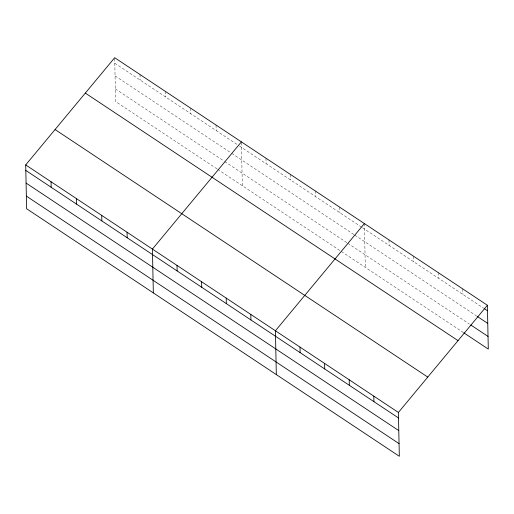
<?xml version="1.0" encoding="UTF-8"?>
<svg xmlns="http://www.w3.org/2000/svg" width="514" height="514" viewBox="0 0 514 514"><rect width="100%" height="100%" fill="white"/><g stroke="black" fill="none" stroke-linecap="round" stroke-linejoin="round"><path stroke-width="0.39" stroke-dasharray="2.57 1.93" d="M114.795 63.228L238.843 145.623M239.511 146.066L361.843 227.316M362.511 227.753L483.507 308.117M115.059 75.873L231.107 152.947M231.775 153.39L354.133 234.66M354.795 235.097L476.459 315.904M115.329 88.896L224.046 161.1M224.708 161.544L347.091 242.826M347.76 243.27L469.423 324.071M216.972 168.868L115.599 101.541L114.693 58.506M217.64 169.312L340.711 251.057M341.373 251.494L463.037 332.301M462.786 288.919L462.902 294.432M438.185 272.581L438.301 278.093M413.584 256.242L413.699 261.754M388.989 239.903L389.104 245.416M364.387 223.564L365.306 267.389M339.793 207.232L339.908 212.745M315.191 190.893L315.307 196.406M290.596 174.554L290.712 180.067M265.995 158.216L266.111 163.728M241.413 142.667L242.319 185.702M216.053 125.043L216.169 130.556M190.713 108.216L190.822 113.729M165.367 91.383L165.482 96.895M140.02 74.549L140.136 80.062"/><path stroke-width="0.77" d="M487.381 305.258L398.401 412.459L399.32 456.284L26.619 208.742L25.7 164.923L114.68 57.716L487.381 305.258L488.3 349.077L463.699 332.744M241.4 141.877L152.42 249.084L153.339 292.909M364.387 223.564L275.414 330.772L276.326 374.597M484.175 308.561L487.497 310.764M477.127 316.348L487.76 323.409M470.747 324.957L488.037 336.439M85.318 93.092L458.019 340.634M55.062 129.541L427.764 377.083M25.7 164.923L398.401 412.459M25.816 170.436L398.517 417.972M26.079 183.074L398.78 430.616M26.355 196.104L399.057 443.64M373.806 396.121L373.922 401.633M349.205 379.782L349.321 385.294M324.61 363.449L324.726 368.962M300.009 347.111L300.125 352.623M250.813 314.433L250.928 319.946M226.211 298.094L226.327 303.607M201.617 281.762L201.732 287.275M177.015 265.423L177.131 270.936M127.074 232.251L127.189 237.764M101.733 215.417L101.849 220.93M76.387 198.584L76.502 204.097M51.047 181.75L51.162 187.263"/></g></svg>
